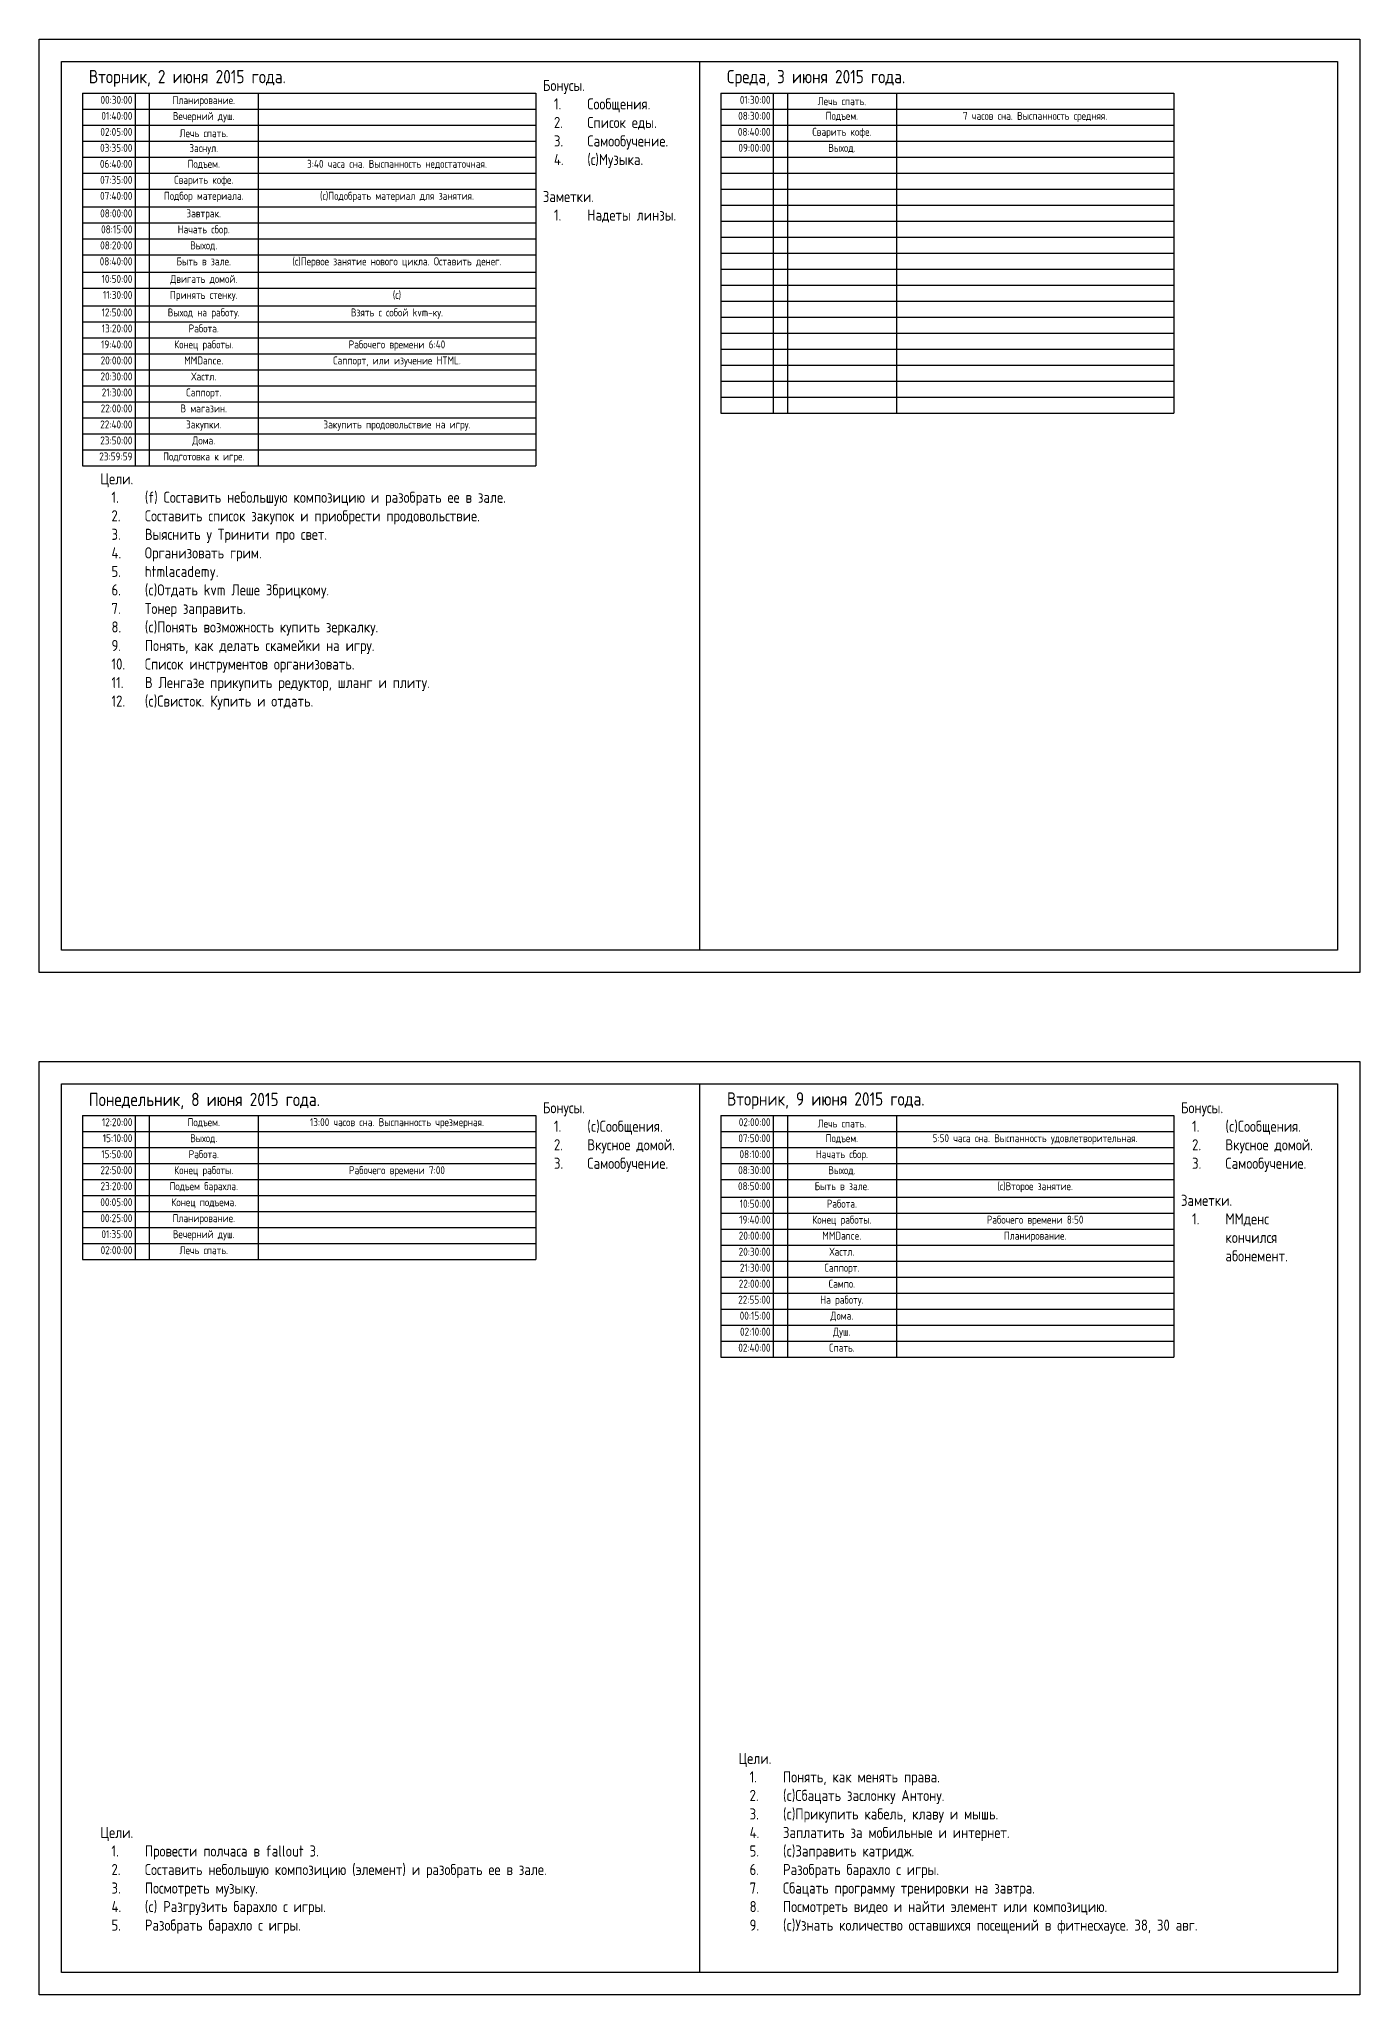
# Model space of a CAD drawing. Header units: millimetres. Extents: x -978 to 2856, y -2564 to 866.
# Drawn here: x 345.7 to 642.7, y 195.7 to 635.7 of the extents above; entities that cross this region are included whole.
import ezdxf

# ---------------------------------------------------------------- set-up
doc = ezdxf.new("R2010")
doc.units = ezdxf.units.MM
doc.header["$MEASUREMENT"] = 0
doc.styles.add('texxt', font='romans.shx', dxfattribs={"width": 0.8})

# ---------------------------------------------------------------- blocks, each defined once
blk = doc.blocks.new('*T2')
at = {"color": 0, "linetype": 'ByBlock', "lineweight": -2, "transparency": 16777216}
for p, q in [((0, 0), (101.9, 0)), ((0, 0), (0, -83.83)), ((11.8, 0), (11.8, -83.83)), ((15, 0), (15, -83.83)), ((39.5, 0), (39.5, -83.83)), ((101.9, 0), (101.9, -83.83)), ((0, -3.6), (101.9, -3.6)), ((0, -7.2), (101.9, -7.2)), ((0, -10.8), (101.9, -10.8)), ((0, -14.4), (101.9, -14.4)), ((0, -18), (101.9, -18)), ((0, -21.6), (101.9, -21.6)), ((0, -25.54), (101.9, -25.54)), ((0, -29.14), (101.9, -29.14)), ((0, -32.74), (101.9, -32.74)), ((0, -36.34), (101.9, -36.34)), ((0, -40.29), (101.9, -40.29)), ((0, -43.89), (101.9, -43.89)), ((0, -47.83), (101.9, -47.83)), ((0, -51.43), (101.9, -51.43)), ((0, -55.03), (101.9, -55.03)), ((0, -58.63), (101.9, -58.63)), ((0, -62.23), (101.9, -62.23)), ((0, -65.83), (101.9, -65.83)), ((0, -69.43), (101.9, -69.43)), ((0, -73.03), (101.9, -73.03)), ((0, -76.63), (101.9, -76.63)), ((0, -80.23), (101.9, -80.23)), ((0, -83.83), (101.9, -83.83))]:
    blk.add_line(p, q, dxfattribs=at)
at = {"color": 0, "transparency": 16777216, "char_height": 1.8, "style": 'texxt'}
for s, insert, width, attachment_point in [('{\\Fromans|c204;00:30:00', (11.2, -0.6), 10.6, 3), ('{\\Fromans|c204;01:40:00', (11.2, -4.2), 10.6, 3), ('{\\Fromans|c204;Планирование.}', (27.25, -1.8), 23.3, 5), ('{\\Fromans|c204;Вечерний душ.}', (27.25, -5.4), 23.3, 5), ('{\\Fromans|c204;02:05:00', (11.2, -7.8), 10.6, 3), ('{\\Fromans|c204;Лечь спать.}', (27.25, -9), 23.3, 5), ('{\\Fromans|c204;03:35:00', (11.2, -11.4), 10.6, 3), ('{\\Fromans|c204;Заснул.}', (27.25, -12.6), 23.3, 5), ('06:40:00', (11.2, -15), 10.6, 3), ('{\\Fromans|c204;Подъем.}', (27.25, -15), 23.3, 2), ('{\\Fromans|c204;3:40 часа сна. Выспанность недостаточная.}', (70.7, -15), 61.2, 2), ('{\\Fromans|c204;07:35:00', (11.2, -18.6), 10.6, 3), ('{\\Fromans|c204;Сварить кофе.}', (27.25, -18.6), 23.3, 2), ('{\\Fromans|c204;07:40:00', (11.2, -22.2), 10.6, 3), ('{\\Fromans|c204;08:00:00', (11.2, -26.14), 10.6, 3), ('{\\Fromans|c204;Подбор материала.}', (27.25, -22.2), 23.3, 2), ('{\\Fromans|c204;Завтрак.}', (27.25, -26.14), 23.3, 2), ('{\\Fromans|c204;(с)Подобрать материал для занятия.}', (70.7, -22.2), 61.2, 2), ('{\\Fromans|c204;08:15:00', (11.2, -29.74), 10.6, 3), ('{\\Fromans|c204;Начать сбор.}', (27.25, -29.74), 23.3, 2), ('08:20:00', (11.2, -33.34), 10.6, 3), ('{\\Fromans|c204;Выход.}', (27.25, -33.34), 23.3, 2), ('08:40:00', (11.2, -36.94), 10.6, 3), ('{\\Fromans|c204;Быть в зале.}', (27.25, -36.94), 23.3, 2), ('{\\Fromans|c204;(с)Первое занятие нового цикла. Оставить денег.}', (70.7, -36.94), 61.2, 2), ('10:50:00', (11.2, -40.89), 10.6, 3), ('{\\Fromans|c204;Двигать домой.}', (27.25, -40.89), 23.3, 2), ('11:30:00', (11.2, -44.49), 10.6, 3), ('{\\Fromans|c204;Принять стенку.}', (27.25, -44.49), 23.3, 2), ('{\\Fromans|c204;(с)}', (70.7, -44.49), 61.2, 2), ('12:50:00', (11.2, -48.43), 10.6, 3), ('13:20:00', (11.2, -52.03), 10.6, 3), ('{\\Fromans|c204;Выход на работу.}', (27.25, -48.43), 23.3, 2), ('{\\Fromans|c204;Работа.}', (27.25, -52.03), 23.3, 2), ('{\\Fromans|c204;Взять с собой }kvm-{\\Fromans|c204;ку.}', (70.7, -48.43), 61.2, 2), ('19:40:00', (11.2, -55.63), 10.6, 3), ('{\\Fromans|c204;Конец работы.}', (27.25, -55.63), 23.3, 2), ('{\\Fromans|c204;Рабочего времени 6:40}', (70.7, -55.63), 61.2, 2), ('20:00:00', (11.2, -59.23), 10.6, 3), ('MMDance.', (27.25, -59.23), 23.3, 2), ('{\\Fromans|c204;Саппорт, или изучение }HTML.{\\Fromans|c204; }', (70.7, -59.23), 61.2, 2), ('20:30:00', (11.2, -62.83), 10.6, 3), ('{\\Fromans|c204;Хастл.}', (27.25, -62.83), 23.3, 2), ('22:00:00', (11.2, -70.03), 10.6, 3), ('21:30:00', (11.2, -66.43), 10.6, 3), ('{\\Fromans|c204;В магазин.}', (27.25, -70.03), 23.3, 2), ('{\\Fromans|c204;Саппорт.}', (27.25, -66.43), 23.3, 2), ('22:40:00', (11.2, -73.63), 10.6, 3), ('{\\Fromans|c204;Закупки.}', (27.25, -73.63), 23.3, 2), ('{\\Fromans|c204;Закупить продовольствие на игру.}', (70.7, -73.63), 61.2, 2), ('23:50:00', (11.2, -77.23), 10.6, 3), ('{\\Fromans|c204;Дома.}', (27.25, -77.23), 23.3, 2), ('23:59:59', (11.2, -80.83), 10.6, 3), ('{\\Fromans|c204;Подготовка к игре.}', (27.25, -80.83), 23.3, 2)]:
    blk.add_mtext(s, dxfattribs=dict(at, insert=insert, width=width, attachment_point=attachment_point))
blk = doc.blocks.new('*T3')
at = {"color": 0, "linetype": 'ByBlock', "lineweight": -2, "transparency": 16777216}
for p, q in [((0, 0), (101.9, 0)), ((0, 0), (0, -72)), ((11.8, 0), (11.8, -72)), ((15, 0), (15, -72)), ((39.5, 0), (39.5, -72)), ((101.9, 0), (101.9, -72)), ((0, -3.6), (101.9, -3.6)), ((0, -7.2), (101.9, -7.2)), ((0, -10.8), (101.9, -10.8)), ((0, -14.4), (101.9, -14.4)), ((0, -18), (101.9, -18)), ((0, -21.6), (101.9, -21.6)), ((0, -25.2), (101.9, -25.2)), ((0, -28.8), (101.9, -28.8)), ((0, -32.4), (101.9, -32.4)), ((0, -36), (101.9, -36)), ((0, -39.6), (101.9, -39.6)), ((0, -43.2), (101.9, -43.2)), ((0, -46.8), (101.9, -46.8)), ((0, -50.4), (101.9, -50.4)), ((0, -54), (101.9, -54)), ((0, -57.6), (101.9, -57.6)), ((0, -61.2), (101.9, -61.2)), ((0, -64.8), (101.9, -64.8)), ((0, -68.4), (101.9, -68.4)), ((0, -72), (101.9, -72))]:
    blk.add_line(p, q, dxfattribs=at)
at = {"color": 0, "transparency": 16777216, "char_height": 1.8, "style": 'texxt'}
for s, insert, width, attachment_point in [('08:30:00', (11.2, -4.2), 10.6, 3), ('01:30:00', (11.2, -0.6), 10.6, 3), ('{\\Fromans|c204;Лечь спать.}', (27.25, -1.8), 23.3, 5), ('{\\Fromans|c204;Подъем.}', (27.25, -4.2), 23.3, 2), ('{\\Fromans|c204;7 часов сна. Выспанность средняя.}', (70.7, -4.2), 61.2, 2), ('08:40:00', (11.2, -7.8), 10.6, 3), ('{\\Fromans|c204;Сварить кофе.}', (27.25, -7.8), 23.3, 2), ('09:00:00', (11.2, -11.4), 10.6, 3), ('Выход.', (27.25, -11.4), 23.3, 2)]:
    blk.add_mtext(s, dxfattribs=dict(at, insert=insert, width=width, attachment_point=attachment_point))
blk = doc.blocks.new('*T4')
at = {"color": 0, "linetype": 'ByBlock', "lineweight": -2, "transparency": 16777216}
for p, q in [((0, 0), (101.9, 0)), ((0, 0), (0, -54.34)), ((11.8, 0), (11.8, -54.34)), ((15, 0), (15, -54.34)), ((39.5, 0), (39.5, -54.34)), ((101.9, 0), (101.9, -54.34)), ((0, -3.6), (101.9, -3.6)), ((0, -7.2), (101.9, -7.2)), ((0, -10.8), (101.9, -10.8)), ((0, -14.4), (101.9, -14.4)), ((0, -18.34), (101.9, -18.34)), ((0, -21.94), (101.9, -21.94)), ((0, -25.54), (101.9, -25.54)), ((0, -29.14), (101.9, -29.14)), ((0, -32.74), (101.9, -32.74)), ((0, -36.34), (101.9, -36.34)), ((0, -39.94), (101.9, -39.94)), ((0, -43.54), (101.9, -43.54)), ((0, -47.14), (101.9, -47.14)), ((0, -50.74), (101.9, -50.74)), ((0, -54.34), (101.9, -54.34))]:
    blk.add_line(p, q, dxfattribs=at)
at = {"color": 0, "transparency": 16777216, "char_height": 1.8, "style": 'texxt'}
for s, insert, width, attachment_point in [('07:50:00', (11.2, -4.2), 10.6, 3), ('02:00:00', (11.2, -0.6), 10.6, 3), ('{\\Fromans|c204;Лечь спать.}', (27.25, -1.8), 23.3, 5), ('{\\Fromans|c204;Подъем.}', (27.25, -4.2), 23.3, 2), ('5:50 {\\Fromans|c204;часа сна}. {\\Fromans|c204;Выспанность удовлетворительная}.', (70.7, -4.2), 61.2, 2), ('{\\Fromans|c204;08:10:00', (11.2, -7.8), 10.6, 3), ('{\\Fromans|c204;Начать сбор.}', (27.25, -7.8), 23.3, 2), ('08:30:00', (11.2, -11.4), 10.6, 3), ('{\\Fromans|c204;Выход.}', (27.25, -11.4), 23.3, 2), ('08:50:00', (11.2, -15), 10.6, 3), ('{\\Fromans|c204;Быть в зале.}', (27.25, -15), 23.3, 2), ('{\\Fromans|c204;(с)Второе занятие.}', (70.7, -15), 61.2, 2), ('10:50:00', (11.2, -18.94), 10.6, 3), ('{\\Fromans|c204;Работа.}', (27.25, -18.94), 23.3, 2), ('20:00:00', (11.2, -26.14), 10.6, 3), ('19:40:00', (11.2, -22.54), 10.6, 3), ('{\\Fromans|c204;Конец работы.}', (27.25, -22.54), 23.3, 2), ('MMDance.', (27.25, -26.14), 23.3, 2), ('Рабочего времени 8:50', (70.7, -22.54), 61.2, 2), ('{\\Fromans|c204;Планирование.}', (70.7, -26.14), 61.2, 2), ('20:30:00', (11.2, -29.74), 10.6, 3), ('{\\Fromans|c204;Хастл.}', (27.25, -29.74), 23.3, 2), ('21:30:00', (11.2, -33.34), 10.6, 3), ('{\\Fromans|c204;Саппорт.}', (27.25, -33.34), 23.3, 2), ('22:00:00', (11.2, -36.94), 10.6, 3), ('{\\Fromans|c204;Сампо.}', (27.25, -36.94), 23.3, 2), ('{\\Fromans|c204;22:55:00', (11.2, -40.54), 10.6, 3), ('{\\Fromans|c204;На работу.}', (27.25, -40.54), 23.3, 2), ('{\\Fromans|c204;00:15:00', (11.2, -44.14), 10.6, 3), ('{\\Fromans|c204;02:10:00', (11.2, -47.74), 10.6, 3), ('{\\Fromans|c204;Дома.}', (27.25, -44.14), 23.3, 2), ('{\\Fromans|c204;Душ.}', (27.25, -47.74), 23.3, 2), ('{\\Fromans|c204;02:40:00', (11.2, -51.34), 10.6, 3), ('{\\Fromans|c204;Спать.}', (27.25, -51.34), 23.3, 2)]:
    blk.add_mtext(s, dxfattribs=dict(at, insert=insert, width=width, attachment_point=attachment_point))
blk = doc.blocks.new('*T7')
at = {"color": 0, "linetype": 'ByBlock', "lineweight": -2, "transparency": 16777216}
for p, q in [((0, 0), (101.9, 0)), ((0, 0), (0, -32.4)), ((11.8, 0), (11.8, -32.4)), ((15, 0), (15, -32.4)), ((39.5, 0), (39.5, -32.4)), ((101.9, 0), (101.9, -32.4)), ((0, -3.6), (101.9, -3.6)), ((0, -7.2), (101.9, -7.2)), ((0, -10.8), (101.9, -10.8)), ((0, -14.4), (101.9, -14.4)), ((0, -18), (101.9, -18)), ((0, -21.6), (101.9, -21.6)), ((0, -25.2), (101.9, -25.2)), ((0, -28.8), (101.9, -28.8)), ((0, -32.4), (101.9, -32.4))]:
    blk.add_line(p, q, dxfattribs=at)
at = {"color": 0, "transparency": 16777216, "char_height": 1.8, "style": 'texxt'}
for s, insert, width, attachment_point in [('12:20:00', (11.2, -0.6), 10.6, 3), ('15:10:00', (11.2, -4.2), 10.6, 3), ('{\\Fromans|c204;Подъем.}', (27.25, -0.6), 23.3, 2), ('{\\Fromans|c204;Выход.}', (27.25, -4.2), 23.3, 2), ('13:00 часов сна. Выспанность чрезмерная.', (70.7, -0.6), 61.2, 2), ('15:50:00', (11.2, -7.8), 10.6, 3), ('{\\Fromans|c204;Работа.}', (27.25, -7.8), 23.3, 2), ('22:50:00', (11.2, -11.4), 10.6, 3), ('{\\Fromans|c204;Конец работы.}', (27.25, -11.4), 23.3, 2), ('Рабочего времени 7:00', (70.7, -11.4), 61.2, 2), ('23:20:00', (11.2, -15), 10.6, 3), ('Подъем барахла.', (27.25, -15), 23.3, 2), ('00:05:00', (11.2, -18.6), 10.6, 3), ('{\\Fromans|c204;Конец подъема.}', (27.25, -18.6), 23.3, 2), ('00:25:00', (11.2, -22.2), 10.6, 3), ('{\\Fromans|c204;01:35:00', (11.2, -25.8), 10.6, 3), ('{\\Fromans|c204;Планирование}.', (27.25, -22.2), 23.3, 2), ('{\\Fromans|c204;Вечерний душ}.', (27.25, -25.8), 23.3, 2), ('02:00:00', (11.2, -29.4), 10.6, 3), ('{\\Fromans|c204;Лечь спать.}', (27.25, -29.4), 23.3, 2)]:
    blk.add_mtext(s, dxfattribs=dict(at, insert=insert, width=width, attachment_point=attachment_point))

msp = doc.modelspace()

# ---------------------------------------------------------------- linework, layer by layer
for p, q in [((494.23, 630.66), (494.23, 430.66)), ((494.23, 400.66), (494.23, 200.66))]:
    msp.add_line(p, q)
for points in [[(345.73, 635.66), (642.73, 635.66), (642.73, 425.66), (345.73, 425.66)], [(350.73, 630.66), (637.73, 630.66), (637.73, 430.66), (350.73, 430.66)], [(345.73, 405.66), (642.73, 405.66), (642.73, 195.66), (345.73, 195.66)], [(350.73, 400.66), (637.73, 400.66), (637.73, 200.66), (350.73, 200.66)]]:
    msp.add_lwpolyline(points, close=True)

# ---------------------------------------------------------------- block references
for name, p in [('*T2', (355.5, 623.5)), ('*T3', (499, 623.5)), ('*T7', (355.5, 393.5)), ('*T4', (499, 393.5))]:
    msp.add_blockref(name, p)

# ---------------------------------------------------------------- texts
at = {"style": 'texxt'}
for s, width, heights, insert, char_height, attachment_point in [('{\\Fromans|c204;Вторник, }2 {\\Fromans|c204;июня 2015 года.}', 242.2389, [0], (356.91, 624.91), 3, 7), ('Бонусы.\\P\\pi-7.5,l10,t10;1.^IСообщения.\\P2.^IСписок еды.\\P3.^IСамообучение.\\P4.^I(с)Музыка.\\P\\pi0,l0,tz;\\PЗаметки.\\P\\pi-7.5,l10,t10;1.^IНадеты линзы.', 242.2389, [0], (459, 626.5), 2.5, 1), ('{\\Fromans|c204;Среда, 3} {\\Fromans|c204;июня 2015 года.}', 242.2389, [0], (500.41, 624.91), 3, 7), ('Цели.\\P\\pi-7.5,l10,t10;1.^I(f) Составить небольшую композицию и разобрать ее в зале.\\P2.^IСоставить список закупок и приобрести продовольствие.\\P3.^IВыяснить у Тринити про свет.\\P4.^IОрганизовать грим.\\P5.^Ihtmlacademy.\\P6.^I(c)Отдать kvm Леше Збрицкому.\\P7.^IТонер заправить.\\P8.^I(c)Понять возможность купить зеркалку.\\P9.^IПонять, как делать скамейки на игру.\\P10.^IСписок инструментов организовать.\\P11.^IВ Ленгазе прикупить редуктор, шланг и плиту.\\P12.^I(c)Свисток. Купить и отдать.', 242.2389, [0], (359.5, 538), 2.5, 1), ('Понедельник, 8 июня 2015 года.', 137.3157, [3.79], (356.91, 394.91), 3, 7), ('Бонусы.\\P\\pi-7.5,l10,t10;1.^I(c)Сообщения.\\P2.^IВкусное домой.\\P3.^IСамообучение.', 242.2389, [0], (459, 396.5), 2.5, 1), ('Вторник, 9 июня 2015 года.', 137.3157, [0], (500.41, 394.91), 3, 7), ('Бонусы.\\P\\pi-7.5,l10,t10;1.^I(c)Сообщения.\\P2.^IВкусное домой.\\P3.^IСамообучение.\\P\\pi0,l0,tz;\\PЗаметки.\\P\\pi-7.5,l10,t10;1.^IММденс кончился абонемент.', 35.2299, [0], (602.5, 396.5), 2.5, 1), ('Цели.\\P\\pi-7.5,l10,t10;1.^IПонять, как менять права.\\P2.^I(c)Сбацать заслонку Антону.\\P3.^I(c)Прикупить кабель, клаву и мышь.\\P4.^IЗаплатить за мобильные и интернет.\\P5.^I(c)Заправить катридж.\\P6.^IРазобрать барахло с игры.\\P7.^IСбацать программу тренировки на завтра.\\P8.^IПосмотреть видео и найти элемент или композицию.\\P9.^I(c)Узнать количество оставшихся посещений в фитнесхаусе. 38, 30 авг.', 134.7299, [0], (503, 209.43), 2.5, 7), ('Цели.\\P\\pi-7.5,l10,t10;1.^IПровести полчаса в fallout 3.\\P2.^IСоставить небольшую композицию (элемент) и разобрать ее в зале.\\P3.^IПосмотреть музыку.\\P4.^I(c) Разгрузить барахло с игры.\\P5.^IРазобрать барахло с игры.', 242.2389, [0], (359.5, 209.43), 2.5, 7)]:
    msp.add_mtext_dynamic_manual_height_columns(s, width=width, gutter_width=20, heights=heights, dxfattribs=dict(at, insert=insert, char_height=char_height, attachment_point=attachment_point))

doc.saveas('drawing.dxf')
